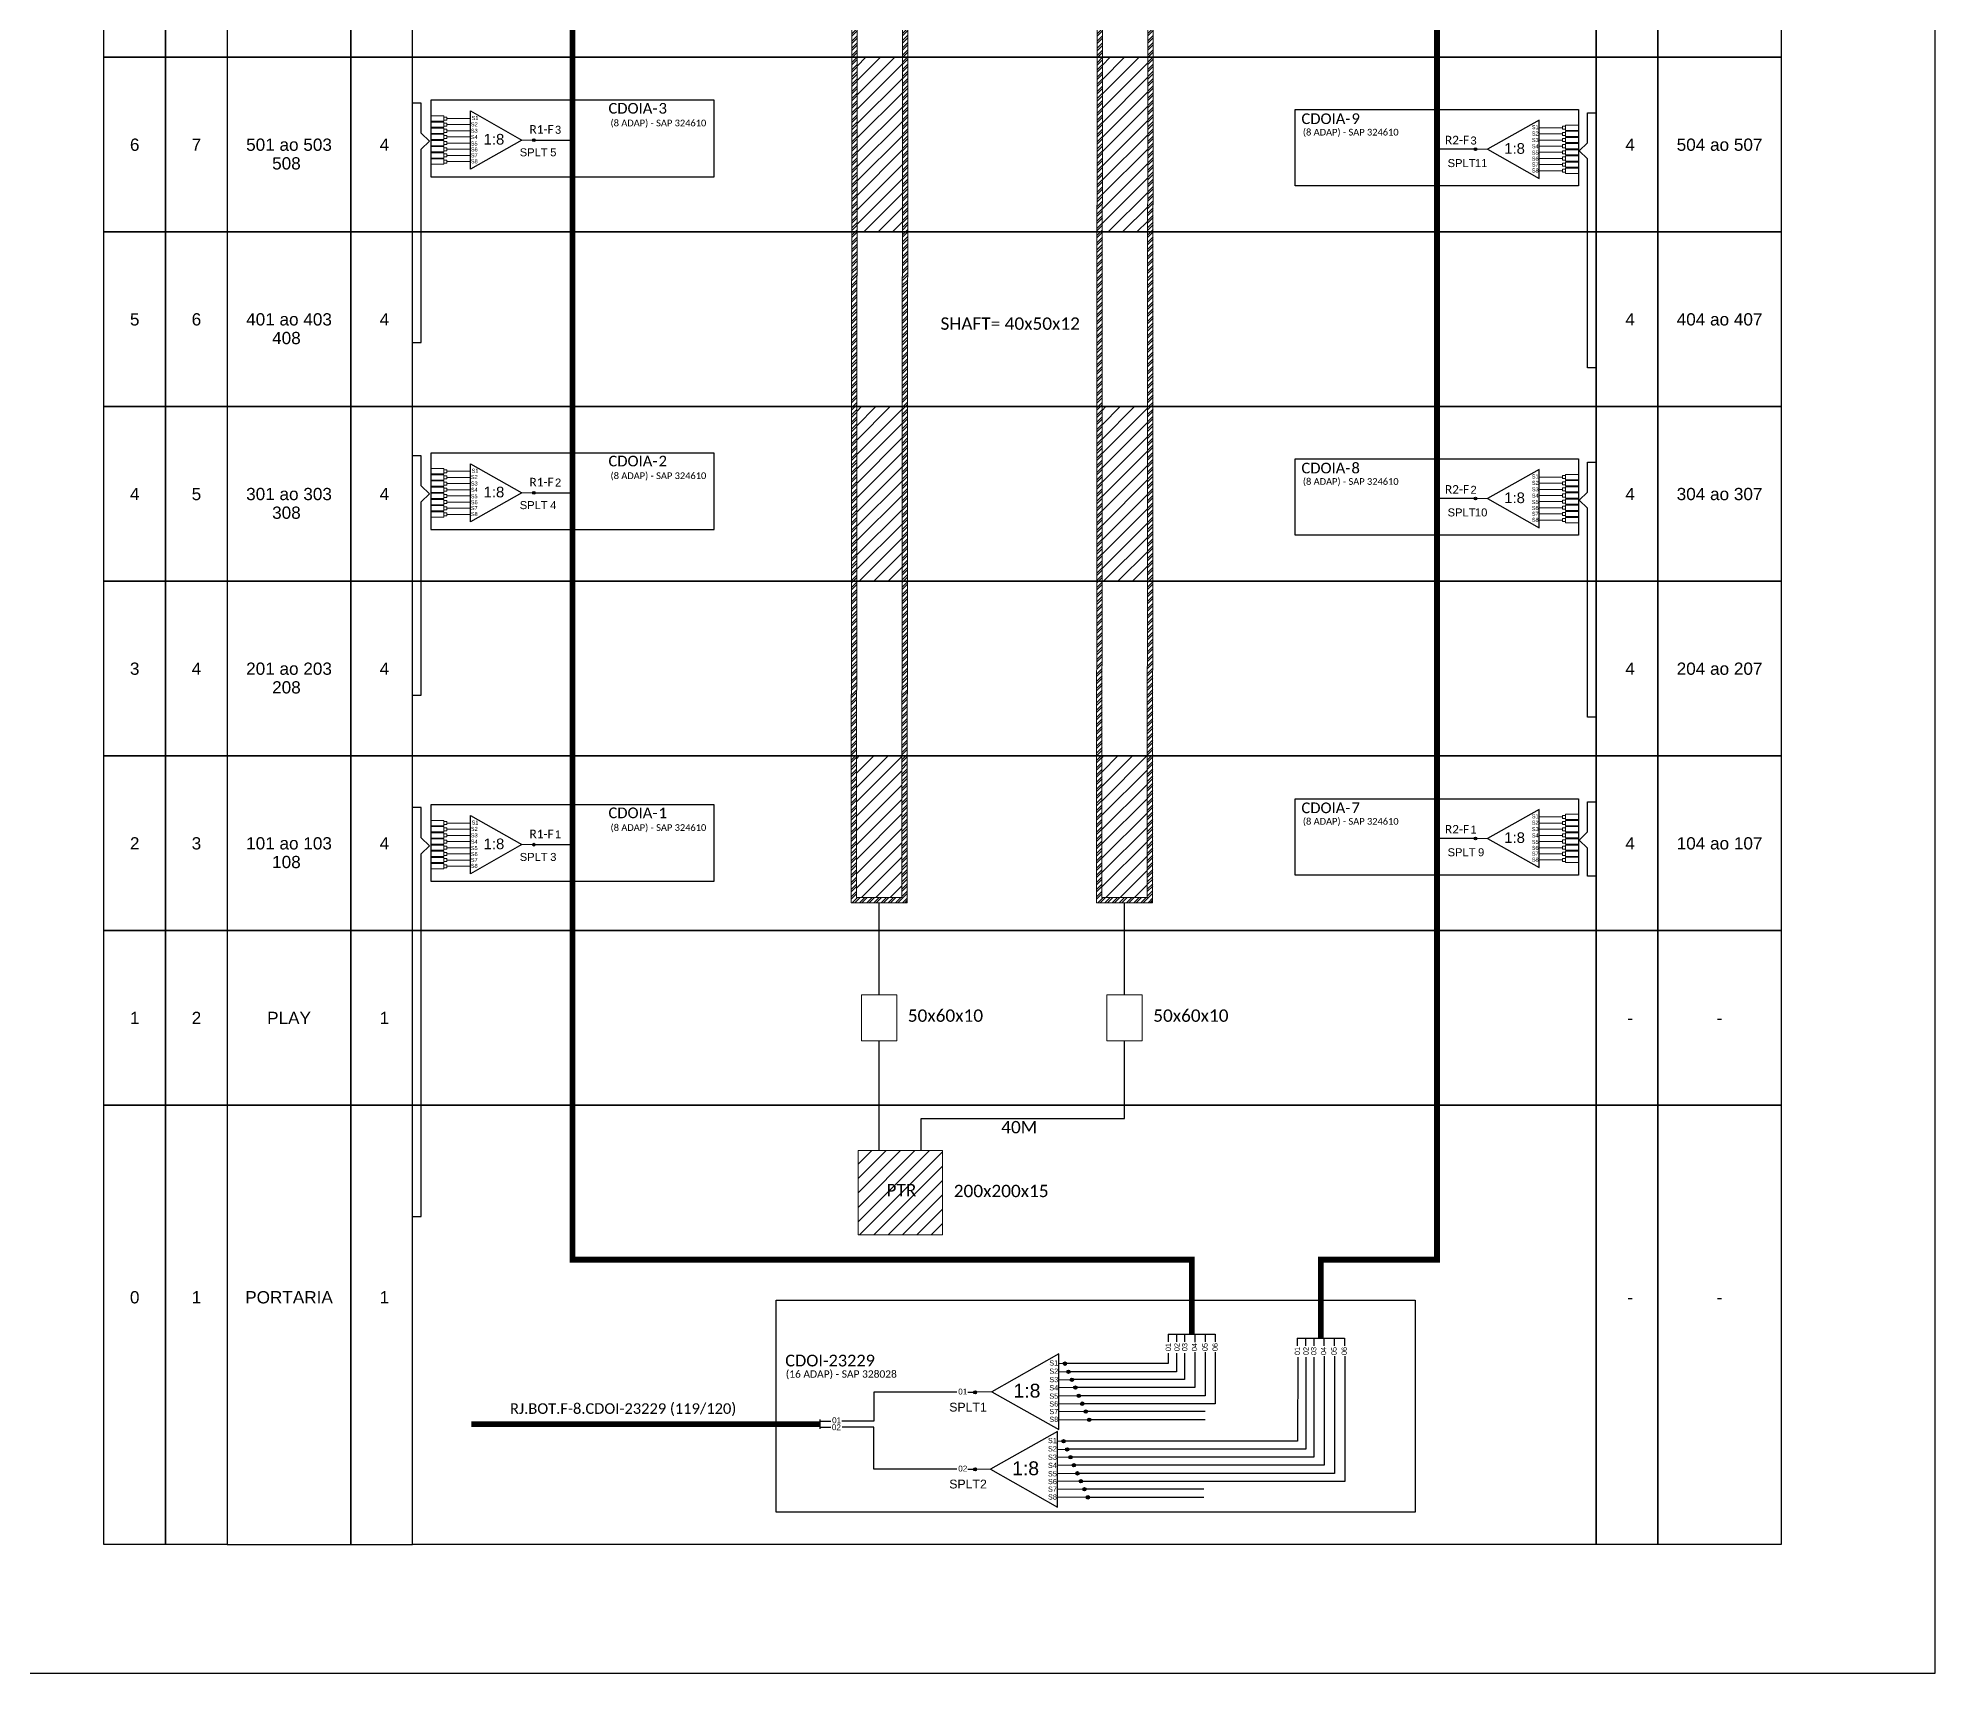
# Model space of a CAD drawing. Extents: x -89 to 5382, y -1889 to 1299.
# Drawn here: x 429.2 to 749.2, y 705 to 980.9 of the extents above; entities that cross this region are included whole.
import ezdxf
from ezdxf.enums import TextEntityAlignment as Align

# ---------------------------------------------------------------- set-up
doc = ezdxf.new("R2010")
doc.units = 0
doc.styles.add('ARIAL', font='arial.ttf')
doc.styles.get("Standard").update_dxf_attribs({"font": 'arial.ttf'})
doc.styles.add('WMF-Calibri0', font='calibri.ttf')
doc.linetypes.add('RESERVA', pattern='A,0.5,-0.15,["RESERVA",Standard,S=0.18,R=0,X=0,Y=-0.1],-1.3', length=1.95)
pattern_1 = [(45, (-385.7024, 105.5061), (-1.2123346, 1.2123346), [])]
pattern_2 = [(45, (-385.7024, 76.0368), (-1.2123346, 1.2123346), [])]

# ---------------------------------------------------------------- blocks, each defined once
blk = doc.blocks.new('SPLT_1-8_DIV_DIR')
h = blk.add_hatch(color=3)
h.dxf.hatch_style = 1
edge = h.paths.add_edge_path()
edge.add_arc((12.77, 4.04), 0.242, 0, 360)
h = blk.add_hatch(color=3)
h.dxf.hatch_style = 1
edge = h.paths.add_edge_path()
edge.add_arc((13.27, 2.88), 0.242, 0, 360)
h = blk.add_hatch(color=3)
h.dxf.hatch_style = 1
edge = h.paths.add_edge_path()
edge.add_arc((13.77, 1.73), 0.242, 0, 360)
h = blk.add_hatch(color=3)
h.dxf.hatch_style = 1
edge = h.paths.add_edge_path()
edge.add_arc((14.27, 0.58), 0.242, 0, 360)
h = blk.add_hatch(color=3)
h.dxf.hatch_style = 1
edge = h.paths.add_edge_path()
edge.add_arc((14.77, -0.58), 0.242, 0, 360)
h = blk.add_hatch(color=3)
h.dxf.hatch_style = 1
edge = h.paths.add_edge_path()
edge.add_arc((15.27, -1.73), 0.242, 0, 360)
h = blk.add_hatch(color=3)
h.dxf.hatch_style = 1
edge = h.paths.add_edge_path()
edge.add_arc((15.77, -2.88), 0.242, 0, 360)
h = blk.add_hatch(color=3)
h.dxf.hatch_style = 1
edge = h.paths.add_edge_path()
edge.add_arc((16.27, -4.04), 0.242, 0, 360)
at = {"color": 1}
blk.add_lwpolyline([(11.89, 5.45), (2.22, 0), (11.89, -5.45), (11.89, 5.45)], dxfattribs=at)
at = {"color": 7, "lineweight": 0}
for points in [[(12.77, 4.04), (11.89, 4.04)], [(11.89, 2.88), (13.27, 2.88)], [(11.89, 1.73), (13.77, 1.73)], [(11.89, 0.58), (14.27, 0.58)], [(11.89, -0.58), (14.77, -0.58)], [(11.89, -1.73), (15.27, -1.73)], [(11.89, -2.88), (15.77, -2.88)], [(11.89, -4.04), (16.27, -4.04)]]:
    blk.add_lwpolyline(points, dxfattribs=at)
at = {"color": 1, "lineweight": 0}
blk.add_lwpolyline([(2.22, 0), (0, 0)], dxfattribs=at)
at = {"color": 3}
for centre in [(12.77, 4.04), (13.27, 2.88), (13.77, 1.73), (14.27, 0.58), (14.77, -0.58), (15.27, -1.73), (15.77, -2.88), (16.27, -4.04)]:
    blk.add_circle(centre, 0.242, dxfattribs=at)
at = {"color": 1, "style": 'ARIAL'}
for s, height, p in [('S1', 0.75, (10.52, 3.77)), ('S2', 0.75, (10.52, 2.58)), ('1:8', 2, (5.35, -0.85)), ('S3', 0.75, (10.52, 1.37)), ('S4', 0.75, (10.52, 0.19)), ('S5', 0.75, (10.52, -1.02)), ('S6', 0.75, (10.52, -2.14)), ('S7', 0.75, (10.52, -3.24)), ('S8', 0.75, (10.52, -4.36))]:
    blk.add_text(s, height=height, dxfattribs=at).set_placement(p)
blk = doc.blocks.new('SPLT_1-8_SC-APC')
at = {"color": 1}
blk.add_lwpolyline([(-7.37, -2.1), (-17.04, -7.55), (-7.37, -13), (-7.37, -2.1)], dxfattribs=at)
at = {"color": 3, "lineweight": 0}
for points in [[(-2.99, -3.51), (-7.37, -3.51)], [(-2.41, -3.02), (-2.41, -4)], [(-2.41, -3.02), (0, -3.02)], [(-7.37, -4.66), (-2.99, -4.66)], [(-7.37, -5.82), (-2.99, -5.82)], [(-7.37, -6.97), (-2.99, -6.97)], [(-2.41, -4), (0, -4)], [(-2.41, -4.17), (-2.41, -5.16)], [(-2.41, -4.17), (0, -4.17)], [(-2.41, -5.16), (0, -5.16)], [(-2.41, -5.32), (-2.41, -6.31)], [(-2.41, -5.32), (0, -5.32)], [(-2.41, -6.31), (0, -6.31)], [(-2.41, -6.48), (-2.41, -7.46)], [(-2.41, -6.48), (0, -6.48)], [(-7.37, -8.12), (-2.99, -8.12)], [(-7.37, -9.28), (-2.99, -9.28)], [(-7.37, -10.43), (-2.99, -10.43)], [(-2.41, -7.46), (0, -7.46)], [(-2.41, -7.63), (-2.41, -8.62)], [(-2.41, -7.63), (0, -7.63)], [(-2.41, -8.62), (0, -8.62)], [(-2.41, -8.78), (-2.41, -9.77)], [(-2.41, -8.78), (0, -8.78)], [(-2.41, -9.77), (0, -9.77)], [(-2.41, -9.94), (-2.41, -10.92)], [(-2.41, -9.94), (0, -9.94)], [(-7.37, -11.58), (-2.99, -11.58)], [(-2.41, -10.92), (0, -10.92)], [(-2.41, -11.09), (-2.41, -12.08)], [(-2.41, -11.09), (0, -11.09)], [(-2.41, -12.08), (0, -12.08)]]:
    blk.add_lwpolyline(points, dxfattribs=at)
for points in [[(-2.99, -3.22), (-2.41, -3.22), (-2.41, -3.8), (-2.99, -3.8)], [(-2.99, -4.38), (-2.41, -4.38), (-2.41, -4.95), (-2.99, -4.95)], [(-2.99, -5.53), (-2.41, -5.53), (-2.41, -6.1), (-2.99, -6.1)], [(-2.99, -6.68), (-2.41, -6.68), (-2.41, -7.26), (-2.99, -7.26)], [(-2.99, -7.84), (-2.41, -7.84), (-2.41, -8.41), (-2.99, -8.41)], [(-2.99, -8.99), (-2.41, -8.99), (-2.41, -9.56), (-2.99, -9.56)], [(-2.99, -10.14), (-2.41, -10.14), (-2.41, -10.72), (-2.99, -10.72)], [(-2.99, -11.3), (-2.41, -11.3), (-2.41, -11.87), (-2.99, -11.87)]]:
    blk.add_lwpolyline(points, close=True, dxfattribs=at)
at = {"color": 1, "lineweight": 0}
blk.add_lwpolyline([(-17.04, -7.55), (-19.26, -7.55)], dxfattribs=at)
at = {"color": 1, "style": 'ARIAL'}
for s, height, p in [('S1', 0.75, (-8.74, -3.78)), ('1:8', 2, (-13.91, -8.4)), ('S2', 0.75, (-8.74, -4.97)), ('S3', 0.75, (-8.74, -6.18)), ('S4', 0.75, (-8.74, -7.36)), ('S5', 0.75, (-8.74, -8.57)), ('S6', 0.75, (-8.74, -9.69)), ('S7', 0.75, (-8.74, -10.78)), ('S8', 0.75, (-8.74, -11.9))]:
    blk.add_text(s, height=height, dxfattribs=at).set_placement(p)

msp = doc.modelspace()

# ---------------------------------------------------------------- hatches: boundary and pattern name
h = msp.add_hatch()
h.set_pattern_fill('ANSI32', color=3, scale=0.09)
h.set_pattern_definition([(45, (-6267.61834, 2958.5527), (-0.60616729, 0.60616729), []), (45, (-6267.2142, 2958.5527), (-0.60616729, 0.60616729), [])])
h.paths.add_polyline_path([(617.46, 1149.03), (608.01, 1149.03), (607.78, 834.99), (617.24, 834.99)])
h.paths.add_polyline_path([(608.91, 1148.13), (616.56, 1148.13), (616.34, 835.89), (608.68, 835.89)], flags=16)
h = msp.add_hatch()
h.set_pattern_fill('ANSI32', color=3, scale=0.09)
h.set_pattern_definition([(45, (-6309.0305, 2958.5527), (-0.60616729, 0.60616729), []), (45, (-6308.6264, 2958.5527), (-0.60616729, 0.60616729), [])])
h.paths.add_polyline_path([(576.05, 1116.43), (566.6, 1116.43), (566.37, 834.99), (575.82, 834.99)])
h.paths.add_polyline_path([(567.5, 1115.53), (575.15, 1115.53), (574.92, 835.89), (567.27, 835.89)], flags=16)
h = msp.add_hatch()
h.set_pattern_fill('ANSI31', color=1, scale=0.54)
h.set_pattern_definition(pattern_1)
h.paths.add_polyline_path([(567.34, 948.17), (574.99, 948.17), (575.02, 977.64), (567.36, 977.64)])
h = msp.add_hatch()
h.set_pattern_fill('ANSI31', color=1, scale=0.54)
h.set_pattern_definition(pattern_1)
h.paths.add_polyline_path([(608.74, 948.17), (616.4, 948.17), (616.42, 977.64), (608.77, 977.64)])
h = msp.add_hatch(color=3)
h.dxf.hatch_style = 1
edge = h.paths.add_edge_path()
edge.add_arc((512.82, 963.68), 0.231, 0, 360)
h = msp.add_hatch(color=3)
h.dxf.hatch_style = 1
edge = h.paths.add_edge_path()
edge.add_arc((671.73, 962.13), 0.231, 0, 360)
h = msp.add_hatch()
h.set_pattern_fill('ANSI31', color=1, scale=0.54)
h.set_pattern_definition(pattern_1)
h.paths.add_polyline_path([(567.29, 889.23), (574.94, 889.23), (574.97, 918.7), (567.32, 918.7)])
h = msp.add_hatch()
h.set_pattern_fill('ANSI31', color=1, scale=0.54)
h.set_pattern_definition(pattern_1)
h.paths.add_polyline_path([(608.7, 889.23), (616.35, 889.23), (616.38, 918.7), (608.72, 918.7)])
h = msp.add_hatch(color=3)
h.dxf.hatch_style = 1
edge = h.paths.add_edge_path()
edge.add_arc((512.82, 904.16), 0.231, 0, 360)
h = msp.add_hatch(color=3)
h.dxf.hatch_style = 1
edge = h.paths.add_edge_path()
edge.add_arc((671.73, 903.19), 0.231, 0, 360)
h = msp.add_hatch()
h.set_pattern_fill('ANSI31', color=1, scale=0.54)
h.set_pattern_definition(pattern_2)
h.paths.add_polyline_path([(567.27, 835.89), (574.92, 835.89), (574.94, 859.76), (567.29, 859.76)])
h = msp.add_hatch()
h.set_pattern_fill('ANSI31', color=1, scale=0.54)
h.set_pattern_definition(pattern_2)
h.paths.add_polyline_path([(608.68, 835.89), (616.34, 835.89), (616.35, 859.76), (608.7, 859.76)])
h = msp.add_hatch(color=3)
h.dxf.hatch_style = 1
edge = h.paths.add_edge_path()
edge.add_arc((512.82, 844.8), 0.231, 0, 360)
h = msp.add_hatch(color=3)
h.dxf.hatch_style = 1
edge = h.paths.add_edge_path()
edge.add_arc((671.73, 845.85), 0.231, 0, 360)
h = msp.add_hatch()
h.set_pattern_fill('ANSI31', color=1, scale=0.54)
h.set_pattern_definition([(45, (7.6052, 3162.3655), (-1.2123346, 1.2123346), [])])
h.paths.add_polyline_path([(581.77, 778.97), (581.77, 793.2), (567.54, 793.2), (567.54, 778.97)])
h.paths.add_polyline_path([(571.8, 784.94), (577.93, 784.94), (577.93, 788.07), (571.8, 788.07)], flags=24)
h = msp.add_hatch(color=3)
h.dxf.hatch_style = 1
edge = h.paths.add_edge_path()
edge.add_arc((587.27, 752.39), 0.254, 0, 360)
h = msp.add_hatch(color=3)
h.dxf.hatch_style = 1
edge = h.paths.add_edge_path()
edge.add_arc((587.27, 739.4), 0.254, 0, 360)

# ---------------------------------------------------------------- linework, layer by layer
at = {"color": 3}
msp.add_line((561.07, 747.52), (562.92, 747.52), dxfattribs=at)
at = {"color": 2}
for p, q in [((570.19, 746.53), (564.83, 746.53)), ((570.19, 739.4), (570.19, 746.53)), ((584.21, 739.4), (570.19, 739.4))]:
    msp.add_line(p, q, dxfattribs=at)
msp.add_lwpolyline([(-89.32, 705.02), (749.25, 705.02), (749.25, 1299.02), (-89.32, 1299.02), (-89.32, 705.02)])
at = {"color": 2, "lineweight": 0}
for points in [[(608.01, 1149.03), (617.46, 1149.03), (617.24, 834.99), (607.78, 834.99)], [(608.91, 1148.13), (616.56, 1148.13), (616.34, 835.89), (608.68, 835.89)], [(566.6, 1116.43), (576.05, 1116.43), (575.82, 834.99), (566.37, 834.99)], [(567.5, 1115.53), (575.15, 1115.53), (574.92, 835.89), (567.27, 835.89)]]:
    msp.add_lwpolyline(points, close=True, dxfattribs=at)
at = {"color": 6, "const_width": 0.99}
msp.add_lwpolyline([(665.2, 1109.18), (665.2, 774.79), (645.62, 774.79), (645.62, 761.55)], dxfattribs=at)
at = {"color": 5, "const_width": 0.99}
msp.add_lwpolyline([(623.84, 762.22), (623.84, 774.79), (519.36, 774.79), (519.36, 1105.34)], dxfattribs=at)
for points in [[(440.28, 1007.11), (450.7, 1007.11), (450.7, 977.64), (440.28, 977.64)], [(450.7, 1007.11), (461.11, 1007.11), (461.11, 977.64), (450.7, 977.64)], [(481.94, 1007.11), (461.11, 1007.11), (461.11, 977.64), (481.94, 977.64)], [(492.36, 1007.11), (481.94, 1007.11), (481.94, 977.64), (492.36, 977.64)], [(492.36, 1007.11), (692.06, 1007.11), (692.06, 977.64), (492.36, 977.64)], [(692.06, 1007.11), (702.48, 1007.11), (702.48, 977.64), (692.06, 977.64)], [(702.48, 1007.11), (723.31, 1007.11), (723.31, 977.64), (702.48, 977.64)], [(440.28, 977.64), (450.7, 977.64), (450.7, 948.17), (440.28, 948.17)], [(450.7, 977.64), (461.11, 977.64), (461.11, 948.17), (450.7, 948.17)], [(481.94, 977.64), (461.11, 977.64), (461.11, 948.17), (481.94, 948.17)], [(492.36, 977.64), (481.94, 977.64), (481.94, 948.17), (492.36, 948.17)], [(492.36, 977.64), (692.06, 977.64), (692.06, 948.17), (492.36, 948.17)], [(692.06, 977.64), (702.48, 977.64), (702.48, 948.17), (692.06, 948.17)], [(702.48, 977.64), (723.31, 977.64), (723.31, 948.17), (702.48, 948.17)], [(440.28, 948.17), (450.7, 948.17), (450.7, 918.7), (440.28, 918.7)], [(450.7, 948.17), (461.11, 948.17), (461.11, 918.7), (450.7, 918.7)], [(481.94, 948.17), (461.11, 948.17), (461.11, 918.7), (481.94, 918.7)], [(492.36, 948.17), (481.94, 948.17), (481.94, 918.7), (492.36, 918.7)], [(492.36, 948.17), (692.06, 948.17), (692.06, 918.7), (492.36, 918.7)], [(692.06, 948.17), (702.48, 948.17), (702.48, 918.7), (692.06, 918.7)], [(702.48, 948.17), (723.31, 948.17), (723.31, 918.7), (702.48, 918.7)], [(440.28, 918.7), (450.7, 918.7), (450.7, 889.23), (440.28, 889.23)], [(450.7, 918.7), (461.11, 918.7), (461.11, 889.23), (450.7, 889.23)], [(481.94, 918.7), (461.11, 918.7), (461.11, 889.23), (481.94, 889.23)], [(492.36, 918.7), (481.94, 918.7), (481.94, 889.23), (492.36, 889.23)], [(492.36, 918.7), (692.06, 918.7), (692.06, 889.23), (492.36, 889.23)], [(692.06, 918.7), (702.48, 918.7), (702.48, 889.23), (692.06, 889.23)], [(702.48, 918.7), (723.31, 918.7), (723.31, 889.23), (702.48, 889.23)], [(440.28, 889.23), (450.7, 889.23), (450.7, 859.76), (440.28, 859.76)], [(450.7, 889.23), (461.11, 889.23), (461.11, 859.76), (450.7, 859.76)], [(481.94, 889.23), (461.11, 889.23), (461.11, 859.76), (481.94, 859.76)], [(492.36, 889.23), (481.94, 889.23), (481.94, 859.76), (492.36, 859.76)], [(492.36, 889.23), (692.06, 889.23), (692.06, 859.76), (492.36, 859.76)], [(692.06, 889.23), (702.48, 889.23), (702.48, 859.76), (692.06, 859.76)], [(702.48, 889.23), (723.31, 889.23), (723.31, 859.76), (702.48, 859.76)], [(440.28, 859.76), (450.7, 859.76), (450.7, 830.29), (440.28, 830.29)], [(450.7, 859.76), (461.11, 859.76), (461.11, 830.29), (450.7, 830.29)], [(481.94, 859.76), (461.11, 859.76), (461.11, 830.29), (481.94, 830.29)], [(492.36, 859.76), (481.94, 859.76), (481.94, 830.29), (492.36, 830.29)], [(492.36, 859.76), (692.06, 859.76), (692.06, 830.29), (492.36, 830.29)], [(692.06, 859.76), (702.48, 859.76), (702.48, 830.29), (692.06, 830.29)], [(702.48, 859.76), (723.31, 859.76), (723.31, 830.29), (702.48, 830.29)], [(440.28, 830.29), (450.7, 830.29), (450.7, 800.82), (440.28, 800.82)], [(450.7, 830.29), (461.11, 830.29), (461.11, 800.82), (450.7, 800.82)], [(481.94, 830.29), (461.11, 830.29), (461.11, 800.82), (481.94, 800.82)], [(492.36, 830.29), (481.94, 830.29), (481.94, 800.82), (492.36, 800.82)], [(492.36, 830.29), (692.06, 830.29), (692.06, 800.82), (492.36, 800.82)], [(692.06, 830.29), (702.48, 830.29), (702.48, 800.82), (692.06, 800.82)], [(702.48, 830.29), (723.31, 830.29), (723.31, 800.82), (702.48, 800.82)], [(440.28, 800.82), (450.7, 800.82), (450.7, 726.69), (440.28, 726.69)], [(450.7, 800.82), (461.11, 800.82), (461.11, 726.69), (450.7, 726.69)], [(481.94, 800.82), (461.11, 800.82), (461.11, 726.69), (481.94, 726.69)], [(492.36, 800.82), (481.94, 800.82), (481.94, 726.69), (492.36, 726.69)], [(492.36, 800.82), (692.06, 800.82), (692.06, 726.69), (492.36, 726.69)], [(692.06, 800.82), (702.48, 800.82), (702.48, 726.69), (692.06, 726.69)], [(702.48, 800.82), (723.31, 800.82), (723.31, 726.69), (702.48, 726.69)]]:
    msp.add_lwpolyline(points, close=True)
at = {"color": 3}
for points in [[(492.36, 929.53), (493.84, 929.53), (493.84, 962.14), (495.25, 963.5), (493.84, 964.85), (493.84, 969.93), (492.36, 969.93)], [(692.1, 925.25), (690.61, 925.25), (690.61, 960.5), (689.2, 961.86), (690.61, 963.21), (690.61, 968.29), (692.09, 968.29)], [(492.36, 870.01), (493.84, 870.01), (493.84, 902.62), (495.25, 903.97), (493.84, 905.33), (493.84, 910.41), (492.36, 910.41)], [(692.1, 866.31), (690.61, 866.31), (690.61, 901.56), (689.2, 902.92), (690.61, 904.27), (690.61, 909.35), (692.09, 909.35)], [(692.1, 839.49), (690.61, 839.49), (690.61, 844.22), (689.2, 845.58), (690.61, 846.94), (690.61, 852.01), (692.09, 852.01)], [(492.36, 782.07), (493.84, 782.07), (493.84, 843.25), (495.25, 844.61), (493.84, 845.97), (493.84, 851.05), (492.36, 851.05)], [(571.1, 819.43), (571.1, 834.99)], [(612.51, 819.43), (612.51, 834.99)], [(571.1, 793.2), (571.1, 811.68)], [(578.21, 793.2), (578.21, 798.6), (612.51, 798.6), (612.51, 811.68)], [(584.21, 752.39), (570.19, 752.39), (570.19, 747.52), (564.82, 747.52)], [(586.08, 752.39), (587.27, 752.39)]]:
    msp.add_lwpolyline(points, dxfattribs=at)
at = {"color": 1}
for points in [[(543.28, 970.39), (495.46, 970.39), (495.46, 957.5), (543.28, 957.5)], [(641.28, 968.83), (689.1, 968.83), (689.1, 955.94), (641.28, 955.94)], [(543.28, 910.86), (495.46, 910.86), (495.46, 897.98), (543.28, 897.98)], [(641.28, 909.89), (689.1, 909.89), (689.1, 897.01), (641.28, 897.01)], [(543.28, 851.5), (495.46, 851.5), (495.46, 838.62), (543.28, 838.62)], [(641.28, 852.55), (689.1, 852.55), (689.1, 839.67), (641.28, 839.67)], [(553.74, 767.92), (661.54, 767.92), (661.54, 732.19), (553.74, 732.19)]]:
    msp.add_lwpolyline(points, close=True, dxfattribs=at)
at = {"color": 3, "lineweight": 0}
for points in [[(497.66, 967.76), (495.49, 967.76)], [(497.66, 966.87), (495.49, 966.87)], [(497.66, 966.72), (495.49, 966.72)], [(497.66, 967.76), (497.66, 966.87)], [(497.66, 966.72), (497.66, 965.83)], [(498.18, 967.31), (502.12, 967.31)], [(497.66, 965.83), (495.49, 965.83)], [(497.66, 965.68), (495.49, 965.68)], [(497.66, 964.8), (495.49, 964.8)], [(497.66, 964.65), (495.49, 964.65)], [(497.66, 963.76), (495.49, 963.76)], [(497.66, 963.61), (495.49, 963.61)], [(497.66, 965.68), (497.66, 964.8)], [(497.66, 964.65), (497.66, 963.76)], [(497.66, 963.61), (497.66, 962.72)], [(502.12, 966.28), (498.18, 966.28)], [(502.12, 965.24), (498.18, 965.24)], [(502.12, 964.2), (498.18, 964.2)], [(497.66, 962.72), (495.49, 962.72)], [(497.66, 962.57), (495.49, 962.57)], [(497.66, 961.68), (495.49, 961.68)], [(497.66, 961.53), (495.49, 961.53)], [(497.66, 960.64), (495.49, 960.64)], [(497.66, 960.49), (495.49, 960.49)], [(497.66, 962.57), (497.66, 961.68)], [(497.66, 961.53), (497.66, 960.64)], [(497.66, 960.49), (497.66, 959.61)], [(502.12, 963.16), (498.18, 963.16)], [(502.12, 962.13), (498.18, 962.13)], [(502.12, 961.09), (498.18, 961.09)], [(497.66, 959.61), (495.49, 959.61)], [(502.12, 960.05), (498.18, 960.05)], [(497.66, 908.24), (495.49, 908.24)], [(497.66, 907.35), (495.49, 907.35)], [(497.66, 907.2), (495.49, 907.2)], [(497.66, 906.31), (495.49, 906.31)], [(497.66, 906.16), (495.49, 906.16)], [(497.66, 908.24), (497.66, 907.35)], [(497.66, 907.2), (497.66, 906.31)], [(497.66, 906.16), (497.66, 905.27)], [(498.18, 907.79), (502.12, 907.79)], [(502.12, 906.75), (498.18, 906.75)], [(497.66, 905.27), (495.49, 905.27)], [(497.66, 905.12), (495.49, 905.12)], [(497.66, 904.24), (495.49, 904.24)], [(497.66, 904.09), (495.49, 904.09)], [(497.66, 903.2), (495.49, 903.2)], [(497.66, 903.05), (495.49, 903.05)], [(497.66, 905.12), (497.66, 904.24)], [(497.66, 904.09), (497.66, 903.2)], [(497.66, 903.05), (497.66, 902.16)], [(502.12, 905.72), (498.18, 905.72)], [(502.12, 904.68), (498.18, 904.68)], [(502.12, 903.64), (498.18, 903.64)], [(497.66, 902.16), (495.49, 902.16)], [(497.66, 902.01), (495.49, 902.01)], [(497.66, 901.12), (495.49, 901.12)], [(497.66, 900.97), (495.49, 900.97)], [(497.66, 900.08), (495.49, 900.08)], [(497.66, 902.01), (497.66, 901.12)], [(497.66, 900.97), (497.66, 900.08)], [(502.12, 902.6), (498.18, 902.6)], [(502.12, 901.57), (498.18, 901.57)], [(502.12, 900.53), (498.18, 900.53)], [(497.66, 848.87), (495.49, 848.87)], [(497.66, 848.87), (497.66, 847.99)], [(498.18, 848.43), (502.12, 848.43)], [(497.66, 847.99), (495.49, 847.99)], [(497.66, 847.84), (495.49, 847.84)], [(497.66, 846.95), (495.49, 846.95)], [(497.66, 846.8), (495.49, 846.8)], [(497.66, 845.91), (495.49, 845.91)], [(497.66, 845.76), (495.49, 845.76)], [(497.66, 847.84), (497.66, 846.95)], [(497.66, 846.8), (497.66, 845.91)], [(497.66, 845.76), (497.66, 844.87)], [(502.12, 847.39), (498.18, 847.39)], [(502.12, 846.36), (498.18, 846.36)], [(502.12, 845.32), (498.18, 845.32)], [(497.66, 844.87), (495.49, 844.87)], [(497.66, 844.72), (495.49, 844.72)], [(497.66, 843.84), (495.49, 843.84)], [(497.66, 843.69), (495.49, 843.69)], [(497.66, 842.8), (495.49, 842.8)], [(497.66, 842.65), (495.49, 842.65)], [(497.66, 844.72), (497.66, 843.84)], [(497.66, 843.69), (497.66, 842.8)], [(497.66, 842.65), (497.66, 841.76)], [(502.12, 844.28), (498.18, 844.28)], [(502.12, 843.24), (498.18, 843.24)], [(502.12, 842.2), (498.18, 842.2)], [(497.66, 841.76), (495.49, 841.76)], [(497.66, 841.61), (495.49, 841.61)], [(497.66, 840.72), (495.49, 840.72)], [(497.66, 841.61), (497.66, 840.72)], [(502.12, 841.17), (498.18, 841.17)]]:
    msp.add_lwpolyline(points, dxfattribs=at)
for points in [[(498.18, 967.57), (497.66, 967.57), (497.66, 967.06), (498.18, 967.06)], [(498.18, 966.53), (497.66, 966.53), (497.66, 966.02), (498.18, 966.02)], [(498.18, 965.5), (497.66, 965.5), (497.66, 964.98), (498.18, 964.98)], [(498.18, 964.46), (497.66, 964.46), (497.66, 963.94), (498.18, 963.94)], [(498.18, 963.42), (497.66, 963.42), (497.66, 962.91), (498.18, 962.91)], [(498.18, 962.38), (497.66, 962.38), (497.66, 961.87), (498.18, 961.87)], [(498.18, 961.35), (497.66, 961.35), (497.66, 960.83), (498.18, 960.83)], [(498.18, 960.31), (497.66, 960.31), (497.66, 959.79), (498.18, 959.79)], [(498.18, 908.05), (497.66, 908.05), (497.66, 907.53), (498.18, 907.53)], [(498.18, 907.01), (497.66, 907.01), (497.66, 906.5), (498.18, 906.5)], [(498.18, 905.97), (497.66, 905.97), (497.66, 905.46), (498.18, 905.46)], [(498.18, 904.94), (497.66, 904.94), (497.66, 904.42), (498.18, 904.42)], [(498.18, 903.9), (497.66, 903.9), (497.66, 903.38), (498.18, 903.38)], [(498.18, 902.86), (497.66, 902.86), (497.66, 902.35), (498.18, 902.35)], [(498.18, 901.82), (497.66, 901.82), (497.66, 901.31), (498.18, 901.31)], [(498.18, 900.79), (497.66, 900.79), (497.66, 900.27), (498.18, 900.27)], [(498.18, 848.69), (497.66, 848.69), (497.66, 848.17), (498.18, 848.17)], [(498.18, 847.65), (497.66, 847.65), (497.66, 847.13), (498.18, 847.13)], [(498.18, 846.61), (497.66, 846.61), (497.66, 846.1), (498.18, 846.1)], [(498.18, 845.58), (497.66, 845.58), (497.66, 845.06), (498.18, 845.06)], [(498.18, 844.54), (497.66, 844.54), (497.66, 844.02), (498.18, 844.02)], [(498.18, 843.5), (497.66, 843.5), (497.66, 842.98), (498.18, 842.98)], [(498.18, 842.46), (497.66, 842.46), (497.66, 841.95), (498.18, 841.95)], [(498.18, 841.42), (497.66, 841.42), (497.66, 840.91), (498.18, 840.91)]]:
    msp.add_lwpolyline(points, close=True, dxfattribs=at)
at = {"color": 1}
for points in [[(502.12, 968.59), (510.82, 963.68), (502.12, 958.78), (502.12, 968.59)], [(502.12, 909.06), (510.82, 904.16), (502.12, 899.26), (502.12, 909.06)], [(502.12, 849.7), (510.82, 844.8), (502.12, 839.89), (502.12, 849.7)], [(561.07, 747.8), (561.07, 746.25)]]:
    msp.add_lwpolyline(points, dxfattribs=at)
at = {"color": 1, "lineweight": 0}
for points in [[(510.82, 963.68), (512.82, 963.68)], [(510.82, 904.16), (512.82, 904.16)], [(510.82, 844.8), (512.82, 844.8)]]:
    msp.add_lwpolyline(points, dxfattribs=at)
at = {"color": 5}
for points in [[(512.82, 963.68), (519.36, 963.68)], [(512.82, 904.16), (519.36, 904.16)], [(512.82, 844.8), (519.36, 844.8)], [(619.88, 762.22), (619.88, 760.91)], [(619.88, 762.22), (627.81, 762.22)], [(621.26, 762.22), (621.26, 760.91)], [(622.63, 762.22), (622.63, 760.91)], [(624.36, 762.22), (624.36, 760.88)], [(626.08, 762.22), (626.08, 760.89)], [(627.81, 762.22), (627.81, 760.89)], [(619.88, 758.98), (619.86, 757.27), (602.71, 757.27)], [(621.26, 758.98), (621.26, 755.87), (603.3, 755.87)], [(622.63, 758.98), (622.63, 754.53), (603.89, 754.53)], [(624.36, 759.15), (624.36, 753.21), (604.47, 753.21)], [(626.08, 759.15), (626.08, 751.81), (605.06, 751.81)], [(627.81, 759.15), (627.81, 750.46), (605.64, 750.46)], [(602.15, 757.27), (602.15, 757.27)], [(601.93, 744.17), (601.92, 744.17)]]:
    msp.add_lwpolyline(points, dxfattribs=at)
at = {"color": 6}
for points in [[(671.73, 962.13), (665.2, 962.13)], [(671.73, 903.19), (665.2, 903.19)], [(671.73, 845.85), (665.2, 845.85)], [(641.65, 761.55), (641.65, 760.25)], [(641.65, 761.55), (649.58, 761.55)], [(643.03, 761.55), (643.03, 760.25)], [(644.41, 761.55), (644.41, 760.25)], [(646.13, 761.55), (646.13, 760.22)], [(647.86, 761.55), (647.86, 760.23)], [(649.58, 761.55), (649.58, 760.22)], [(641.71, 758.33), (641.69, 744.17), (602.49, 744.17)], [(643.09, 758.33), (643.09, 742.78), (603.07, 742.78)], [(644.46, 758.33), (644.46, 741.43), (603.66, 741.43)], [(646.19, 758.51), (646.19, 740.11), (604.24, 740.11)], [(647.91, 758.51), (647.91, 738.72), (604.83, 738.72)], [(649.64, 758.51), (649.64, 737.37), (605.41, 737.37)]]:
    msp.add_lwpolyline(points, dxfattribs=at)
at = {"color": 0, "lineweight": 0}
for points in [[(568.12, 819.43), (574.08, 819.43), (574.08, 811.68), (568.12, 811.68)], [(609.53, 819.43), (615.49, 819.43), (615.49, 811.68), (609.53, 811.68)]]:
    msp.add_lwpolyline(points, close=True, dxfattribs=at)
at = {"color": 1, "lineweight": 0}
msp.add_lwpolyline([(567.54, 793.2), (581.77, 793.2), (581.77, 778.97), (567.54, 778.97)], close=True, dxfattribs=at)
at = {"color": 8, "linetype": 'RESERVA', "ltscale": 6}
for points in [[(626.1, 749.13), (606.23, 749.13)], [(626.1, 747.77), (606.81, 747.77)], [(625.88, 736.03), (606, 736.03)], [(625.88, 734.67), (606.58, 734.67)]]:
    msp.add_lwpolyline(points, dxfattribs=at)
at = {"color": 1, "const_width": 0.99}
msp.add_lwpolyline([(502.28, 747.02), (561.07, 747.02)], dxfattribs=at)
at = {"color": 2}
for points in [[(561.07, 746.53), (562.92, 746.53)], [(586.08, 739.4), (587.27, 739.4)]]:
    msp.add_lwpolyline(points, dxfattribs=at)
at = {"color": 3}
for centre, radius in [((512.82, 963.68), 0.231), ((671.73, 962.13), 0.231), ((512.82, 904.16), 0.231), ((671.73, 903.19), 0.231), ((512.82, 844.8), 0.231), ((671.73, 845.85), 0.231), ((587.27, 752.39), 0.254), ((587.27, 739.4), 0.254)]:
    msp.add_circle(centre, radius, dxfattribs=at)

# ---------------------------------------------------------------- block references
at = {"color": 3, "xscale": 0.9, "yscale": 0.9, "zscale": 0.9}
for p in [(689.07, 968.92), (689.07, 909.98), (689.07, 852.64)]:
    msp.add_blockref('SPLT_1-8_SC-APC', p, dxfattribs=at)
at = {"xscale": 1.17, "yscale": 1.17, "zscale": 1.17}
for p in [(587.5, 752.5), (587.27, 739.4)]:
    msp.add_blockref('SPLT_1-8_DIV_DIR', p, dxfattribs=at)

# ---------------------------------------------------------------- texts
at = {"color": 1}
for s, height, style, p in [('CDOIA-', 1.8, 'WMF-Calibri0', (525.42, 968.14)), ('3', 1.8, 'WMF-Calibri0', (533.87, 968.14)), ('S2', 0.675, 'ARIAL', (502.21, 966)), ('S1', 0.675, 'ARIAL', (502.33, 967.07)), ('CDOIA-', 1.8, 'WMF-Calibri0', (642.34, 966.38)), ('9', 1.8, 'WMF-Calibri0', (650.78, 966.38)), ('S3', 0.675, 'ARIAL', (502.2, 964.91)), ('S4', 0.675, 'ARIAL', (502.2, 963.85)), ('S5', 0.675, 'ARIAL', (502.19, 962.76)), ('1:8', 1.8, 'ARIAL', (504.35, 962.92)), ('S6', 0.675, 'ARIAL', (502.2, 961.76)), ('S7', 0.675, 'ARIAL', (502.2, 960.77)), ('S8', 0.675, 'ARIAL', (502.2, 959.76)), ('CDOIA-', 1.8, 'WMF-Calibri0', (525.42, 908.62)), ('2', 1.8, 'WMF-Calibri0', (533.87, 908.62)), ('CDOIA-', 1.8, 'WMF-Calibri0', (642.34, 907.44)), ('8', 1.8, 'WMF-Calibri0', (650.78, 907.44)), ('S3', 0.675, 'ARIAL', (502.2, 905.39)), ('S2', 0.675, 'ARIAL', (502.21, 906.48)), ('S1', 0.675, 'ARIAL', (502.33, 907.55)), ('S4', 0.675, 'ARIAL', (502.2, 904.33)), ('S5', 0.675, 'ARIAL', (502.19, 903.24)), ('S6', 0.675, 'ARIAL', (502.2, 902.23)), ('1:8', 1.8, 'ARIAL', (504.35, 903.39)), ('S7', 0.675, 'ARIAL', (502.2, 901.25)), ('S8', 0.675, 'ARIAL', (502.2, 900.24)), ('CDOIA-', 1.8, 'WMF-Calibri0', (642.34, 850.11)), ('7', 1.8, 'WMF-Calibri0', (650.78, 850.11)), ('S1', 0.675, 'ARIAL', (502.33, 848.19)), ('CDOIA-', 1.8, 'WMF-Calibri0', (525.42, 849.26)), ('1', 1.8, 'WMF-Calibri0', (533.87, 849.26)), ('S3', 0.675, 'ARIAL', (502.2, 846.03)), ('S4', 0.675, 'ARIAL', (502.2, 844.97)), ('S2', 0.675, 'ARIAL', (502.21, 847.12)), ('1:8', 1.8, 'ARIAL', (504.35, 844.03)), ('S5', 0.675, 'ARIAL', (502.19, 843.88)), ('S6', 0.675, 'ARIAL', (502.2, 842.87)), ('S7', 0.675, 'ARIAL', (502.2, 841.88)), ('S8', 0.675, 'ARIAL', (502.2, 840.88)), ('CDOI-23229', 1.98, 'WMF-Calibri0', (555.25, 756.76))]:
    msp.add_text(s, height=height, dxfattribs=dict(at, style=style)).set_placement(p)
at = {"color": 1, "style": 'WMF-Calibri0'}
for s, height, p in [('(8 ADAP) - SAP 324610', 1.125, (533.85, 966)), ('(8 ADAP) - SAP 324610', 1.125, (650.66, 964.45)), ('(8 ADAP) - SAP 324610', 1.125, (533.85, 906.48)), ('(8 ADAP) - SAP 324610', 1.125, (650.66, 905.51)), ('(8 ADAP) - SAP 324610', 1.125, (533.85, 847.12)), ('(8 ADAP) - SAP 324610', 1.125, (650.66, 848.17)), ('(16 ADAP) - SAP 328028', 1.2375, (564.71, 754.86))]:
    msp.add_text(s, height=height, dxfattribs=at).set_placement(p, align=Align.CENTER)
at = {"style": 'ARIAL'}
for s, height, p in [('6', 2.07, (445.49, 962.9)), ('7', 2.07, (455.91, 962.9)), ('501 ao 503', 2.07, (471.53, 962.9)), ('4', 2.07, (487.62, 962.9)), ('4', 2.07, (697.8, 962.9)), ('504 ao 507', 2.07, (712.89, 962.9)), ('508', 2.07, (471.09, 959.75)), ('5', 2.07, (445.49, 933.43)), ('6', 2.07, (455.91, 933.43)), ('401 ao 403', 2.07, (471.53, 933.43)), ('4', 2.07, (487.62, 933.43)), ('4', 2.07, (697.8, 933.43)), ('404 ao 407', 2.07, (712.89, 933.43)), ('408', 2.07, (471.09, 930.28)), ('4', 2.07, (445.49, 903.96)), ('5', 2.07, (455.91, 903.96)), ('301 ao 303', 2.07, (471.53, 903.96)), ('4', 2.07, (487.62, 903.96)), ('4', 2.07, (697.8, 903.96)), ('304 ao 307', 2.07, (712.89, 903.96)), ('308', 2.07, (471.09, 900.81)), ('3', 2.07, (445.49, 874.49)), ('4', 2.07, (455.91, 874.49)), ('201 ao 203', 2.07, (471.53, 874.49)), ('4', 2.07, (487.62, 874.49)), ('4', 2.07, (697.8, 874.49)), ('204 ao 207', 2.07, (712.89, 874.49)), ('208', 2.07, (471.09, 871.34)), ('2', 2.07, (445.49, 845.02)), ('3', 2.07, (455.91, 845.02)), ('101 ao 103', 2.07, (471.53, 845.02)), ('4', 2.07, (487.62, 845.02)), ('4', 2.07, (697.8, 845.02)), ('104 ao 107', 2.07, (712.89, 845.02)), ('108', 2.07, (471.09, 841.87)), ('1', 2.07, (445.49, 815.56)), ('2', 2.07, (455.91, 815.56)), ('PLAY', 2.07, (471.53, 815.56)), ('1', 2.07, (487.62, 815.56)), ('-', 2.07, (697.8, 815.56)), ('-', 2.07, (712.89, 815.56)), ('0', 2.07, (445.49, 768.43)), ('1', 2.07, (455.91, 768.43)), ('PORTARIA', 2.07, (471.53, 768.43)), ('1', 2.07, (487.62, 768.43)), ('-', 2.07, (697.8, 768.43)), ('-', 2.07, (712.89, 768.43)), ('01', 0.99, (585.2, 752.52)), ('02', 0.99, (563.88, 746.5)), ('01', 0.99, (563.92, 747.67)), ('02', 0.99, (585.2, 739.53))]:
    msp.add_text(s, height=height, dxfattribs=at).set_placement(p, align=Align.MIDDLE_CENTER)
at = {"color": 5, "style": 'WMF-Calibri0'}
for p in [(512.1, 964.77), (512.1, 905.25), (512.1, 845.89)]:
    msp.add_text('R1-F', height=1.44, dxfattribs=at).set_placement(p)
at = {"color": 5, "style": 'ARIAL'}
for s, p in [('3', (516.93, 964.74)), ('2', (516.93, 905.22)), ('1', (516.93, 845.86))]:
    msp.add_text(s, height=1.35, dxfattribs=at).set_placement(p, align=Align.CENTER)
at = {"color": 6, "style": 'WMF-Calibri0'}
for p in [(666.56, 962.96), (666.56, 904.02), (666.56, 846.68)]:
    msp.add_text('R2-F', height=1.44, dxfattribs=at).set_placement(p)
at = {"color": 6, "style": 'ARIAL'}
for s, p in [('3', (671.39, 962.93)), ('2', (671.39, 903.99)), ('1', (671.39, 846.65))]:
    msp.add_text(s, height=1.35, dxfattribs=at).set_placement(p, align=Align.CENTER)
at = {"color": 7, "style": 'ARIAL'}
for s, p in [('SPLT', (512.81, 960.94)), ('5', (516.12, 960.94)), ('SPLT', (669.36, 959.12)), ('11', (672.66, 959.12)), ('SPLT', (512.81, 901.41)), ('4', (516.12, 901.41)), ('SPLT', (669.36, 900.18)), ('10', (672.66, 900.18)), ('SPLT', (512.81, 842.05)), ('3', (516.12, 842.05)), ('SPLT', (669.36, 842.84)), ('9', (672.66, 842.84))]:
    msp.add_text(s, height=1.35, dxfattribs=at).set_placement(p, align=Align.CENTER)
at = {"style": 'WMF-Calibri0'}
for s, height, p in [('SHAFT= 40x50x12', 2.0853, (581.44, 931.67)), ('50x60x10', 2.085, (575.93, 814.91)), ('50x60x10', 2.085, (617.34, 814.91)), ('40M', 2.085, (591.69, 796.09)), ('PTR', 2.085, (572.33, 785.47)), ('200x200x15', 2.085, (583.69, 785.32))]:
    msp.add_text(s, height=height, dxfattribs=at).set_placement(p)
at = {"style": 'ARIAL'}
for s, p in [('01', (619.87, 760.02)), ('02', (621.33, 760.02)), ('03', (622.65, 760.02)), ('04', (624.3, 760.02)), ('05', (626.06, 760.02)), ('06', (627.78, 760.02)), ('01', (641.65, 759.36)), ('02', (643.11, 759.36)), ('03', (644.42, 759.36)), ('04', (646.07, 759.36)), ('05', (647.83, 759.36)), ('06', (649.56, 759.36))]:
    msp.add_text(s, height=0.893, rotation=90, dxfattribs=at).set_placement(p, align=Align.MIDDLE_CENTER)
at = {"color": 1, "style": 'WMF-Calibri0'}
msp.add_text('RJ.BOT.F-8.CDOI-23229 (119/120)', height=1.782, dxfattribs=at).set_placement((527.9, 749.65, 1.98), align=Align.MIDDLE_CENTER)
at = {"style": 'ARIAL'}
for s, p in [('SPLT1', (586.09, 749.15)), ('SPLT2', (586.09, 736.17))]:
    msp.add_text(s, height=1.485, dxfattribs=at).set_placement(p, align=Align.CENTER)

doc.saveas('drawing.dxf')
